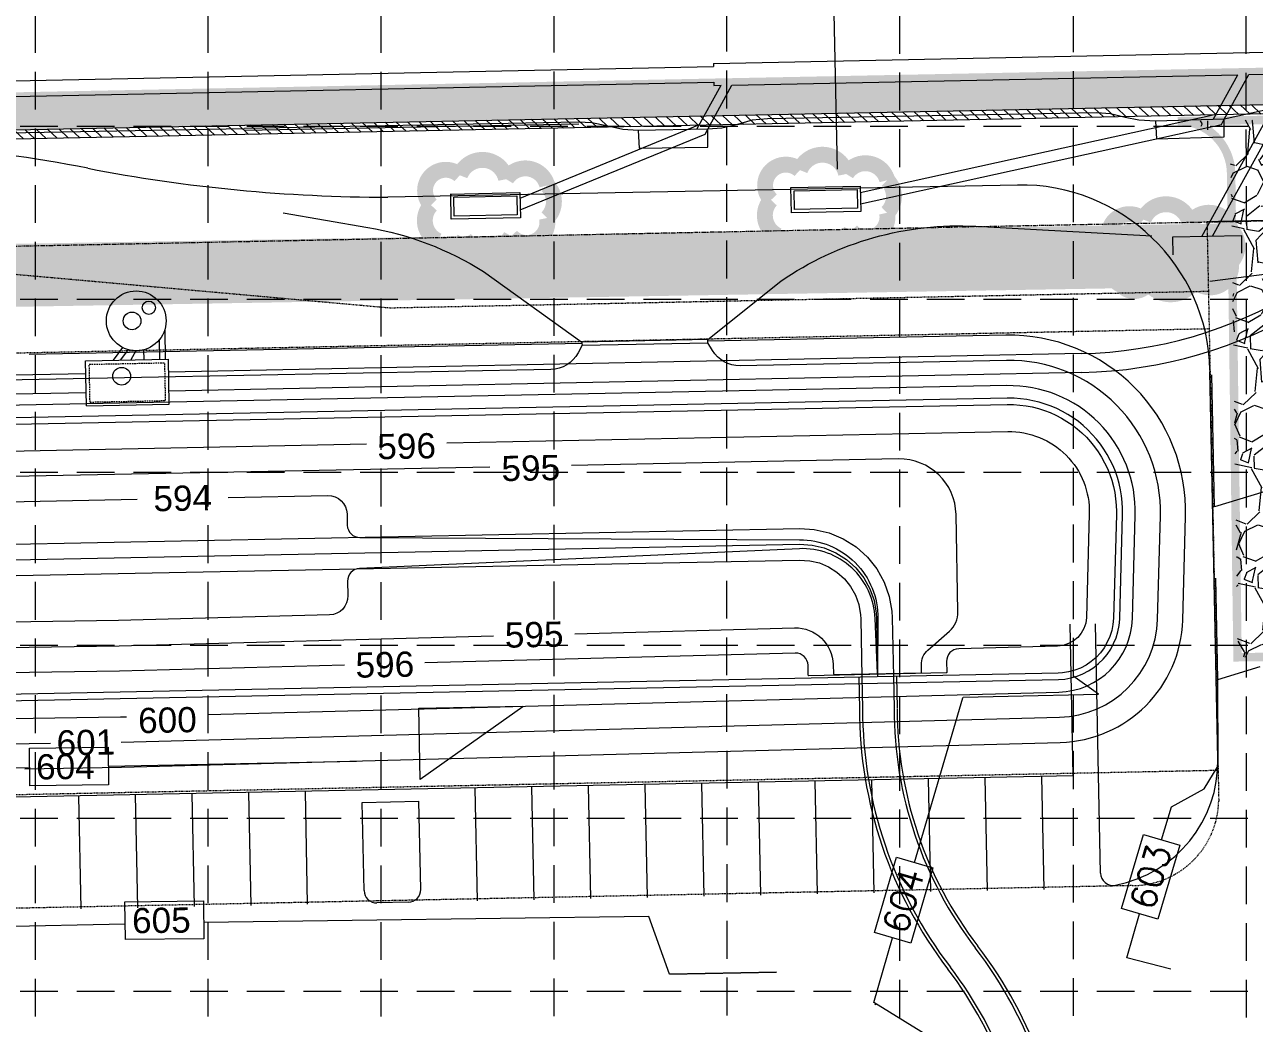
# Model space of a CAD drawing. Extents: x 2140663 to 2528301, y 336313 to 7007653.
# Drawn here: x 2527913.7 to 2528109, y 7007344.8 to 7007503.4 of the extents above; entities that cross this region are included whole.
import ezdxf

# ---------------------------------------------------------------- set-up
doc = ezdxf.new("R2010")
doc.units = 0
doc.header["$MEASUREMENT"] = 0
for name, pattern in [('HIDDEN', [0.375, 0.25, -0.125]), ('PHANTOM2', [1.25, 0.625, -0.125, 0.125, -0.125, 0.125, -0.125]), ('xdrc002pt$0$HIDDEN2', [0.1875, 0.125, -0.0625]), ('xdrc002STM$0$HIDDEN', [0.375, 0.25, -0.125])]:
    doc.linetypes.add(name, pattern=pattern)
for name, color, linetype in [('1 PROPOSED CONTOURS', 43, 'Continuous'), ('1 SILT FENCE', 200, 'Continuous'), ('CONSTRUCTION ENTRANCE', 254, 'HIDDEN'), ('GRID', 254, 'HIDDEN'), ('LEGEND', 7, 'Continuous'), ('LIMITS OF DISTURBANCE', 1, 'HIDDEN'), ('xdrc002ar$0$C-PVMT-SAWCUT-N', 2, 'Continuous'), ('xdrc002ar$0$C-PVMT-SAWCUT-PATT-N', 7, 'Continuous'), ('xdrc002ar$0$xdrc002ar$0$C-PKNG-FACE-N', 1, 'Continuous'), ('xdrc002ar$0$xdrc002ar$0$C-PKNG-STRP-N', 6, 'Continuous'), ('xdrc002ar$0$xdrc002ar$0$l-walk-ej-n', 14, 'Continuous'), ('xdrc002bs$0$C-STRM-PIPE-E', 5, 'Continuous'), ('xdrc002bs$0$C-WATR-PIPE-E', 12, 'Continuous'), ('xdrc002bs$0$v-pave-exst', 6, 'Continuous'), ('xdrc002GR$0$C-DETN-PONDSRF-FLT', 7, 'Continuous'), ('xdrc002GR$0$c-pond-cont-n', 5, 'Continuous'), ('xdrc002pt$0$V-ESMT-ACCS-N', 2, 'xdrc002pt$0$HIDDEN2'), ('xdrc002pt$0$V-ESMT-STRM-N', 2, 'xdrc002pt$0$HIDDEN2'), ('xdrc002pt$0$V-PROP-ESMT-N', 1, 'xdrc002pt$0$HIDDEN2'), ('xdrc002pt$0$v-prop-line', 3, 'PHANTOM2'), ('xdrc002STM$0$AUDIT_D_050921104859-18', 4, 'Continuous'), ('xdrc002STM$0$C-STRM-HDWL-N', 4, 'Continuous'), ('xdrc002STM$0$C-STRM-PIPE-N', 5, 'Continuous'), ('xdrc002STM$0$C-STRM-TRTMNT-N', 5, 'Continuous')]:
    doc.layers.add(name, color=color, linetype=linetype)
doc.styles.get("Standard").update_dxf_attribs({"font": 'ARIAL.TTF'})

# ---------------------------------------------------------------- blocks, each defined once
blk = doc.blocks.new('A$C211968B4')
at = {"layer": 'LEGEND', "color": 170, "ltscale": 100, "const_width": 1.261430802800306}
blk.add_lwpolyline([(4.032914736308157, 6.67986492626369, 0.5205670505517462), (4.032914736308157, 6.67986492626369, 0.7651954600696135), (1.179535842966288, 5.243441569618881, 0.4178788784126488), (1.161860283929855, 2.658978256396949, 0.6649002420699669), (4.422610547859222, 2.161206842400134, 0.744833174426672), (8.10029117250815, 1.852431412786245, 0.9756416855879776), (10.39131185039878, 4.219029118306935, 0.5205670505517462), (9.820843972731382, 7.070041866973042, 0.5205670505517462), (7.729127584490925, 6.879974124021828, 0.5402640007904789), (4.032914736308157, 6.67986492626369)], format="xyb", close=True, dxfattribs=at)

msp = doc.modelspace()

# ---------------------------------------------------------------- hatches: boundary and pattern name
at = {"layer": 'CONSTRUCTION ENTRANCE', "lineweight": 0}
h = msp.add_hatch(dxfattribs=at)
h.set_pattern_fill('GRAVEL', color=4, scale=13.41771213747483, angle=46.820067025844, style=0)
h.set_pattern_definition([(274.8328670258439, (2536502.560709004, 6988757.099675195), (14.60575907442651, -160.9091231494942), [1.805165320127311, -178.7116887176952]), (231.7897670258439, (2536502.712793074, 6988755.30092454), (100.3953443141131, 126.5932506455939), [3.097720365754542, -306.6742222857146]), (179.330467025844, (2536500.79670438, 6988752.866901211), (199.4436801400255, -3.155022489183131), [2.184242523435255, -216.2402781743329]), (314.093767025844, (2536499.661945657, 6988746.755613831), (-186.5045603741198, 193.4168665102504), [2.820912964358433, -279.2703298006364]), (339.653767025844, (2536501.624833944, 6988744.729628506), (-163.3198950591322, 61.25788960381504), [2.766128445701122, -273.8470918203508]), (44.093767025844, (2536504.218382755, 6988743.767863453), (-193.4168665102504, -186.5045603741197), [2.820912964358432, -279.2703298006363]), (84.51426702584396, (2536506.244368077, 6988745.73075174), (-21.51827288110513, -219.0122793370093), [3.73051308786999, -369.320500509462]), (119.075367025844, (2536506.600994346, 6988749.444176456), (-150.9832217295242, 270.4860781968358), [3.521988423541493, -348.6769746900169]), (168.249667025844, (2536504.889447845, 6988752.522328499), (-200.6490630770229, 41.08660048728137), [2.830466375400297, -280.2164797720083]), (222.056467025844, (2536502.118293217, 6988753.098748028), (110.7821607532732, 98.44584011868443), [3.231414449492337, -158.3392409365638]), (269.217467025844, (2536499.719015923, 6988750.934146815), (-2.552319228480662, -218.4096170139132), [4.178919609792264, -413.7133499768134]), (185.6341670258433, (2536508.849602195, 6988756.350261994), (-122.977254306137, -13.40042767096281), [1.426316217925709, -141.2059093716913]), (218.289267025844, (2536507.430170287, 6988756.210231473), (138.9298636150644, 108.8326490136924), [2.713557849546497, -268.6428711552858]), (271.820067025844, (2536505.300315109, 6988754.528818858), (9.784310562034927, -9.181632602815903), [1.897546268193811, -17.07795666688071]), (250.0186670258439, (2536503.483484123, 6988754.945712905), (26.33951829955445, 67.28480672745151), [1.021866120965807, -101.1643836973872]), (338.6214670258439, (2536503.134299263, 6988753.985362485), (-38.53455421391525, 17.76058513279236), [1.445127850342452, -70.8114659324622]), (77.78386702584397, (2536504.479995212, 6988753.458571807), (7.976231757782472, 47.7161855784231), [2.347146966496334, -75.89088845693679]), (208.385167025844, (2536504.976652, 6988755.752564617), (28.14755542434317, 10.38700422022133), [1.697219825981319, -40.73331607668808]), (63.20956702584396, (2536497.808954007, 6988748.310464114), (62.4634665272159, 125.3879192018091), [2.37761859076054, -235.3848442823397]), (117.166267025844, (2536498.880615684, 6988750.432877881), (70.90092836322366, -140.1351306216062), [1.994690504069145, -197.4739439537691]), (340.0186670258439, (2536503.019790491, 6988757.588890572), (-67.28480672745151, 26.33951829955445), [2.043718824219476, -100.1425309941335]), (30.43056702584394, (2536504.940491331, 6988756.890520853), (-121.1691690741973, -70.29827450389251), [2.377618590760539, -235.3848442823396]), (26.264067025844, (2536503.875224673, 6988742.617853662), (-65.47674164009656, -30.55833295526075), [2.292818650051698, -112.3481675233817]), (341.595167025844, (2536505.931343891, 6988743.632445083), (-153.5354934499215, 52.07649754670328), [1.92112118841937, -190.1912794254725]), (113.621467025844, (2536512.895914325, 6988748.505103883), (-30.55826334498828, 65.4767743703171), [2.04371882421948, -100.1425309941337]), (64.17406702584398, (2536512.077009052, 6988750.377590501), (-80.2240290934348, -163.9224862693096), [2.249224503317043, -222.6726220313409]), (116.264067025844, (2536508.396915742, 6988743.710793192), (30.55833295526072, -65.47674164009656), [1.146409325025849, -113.4945768484076]), (148.129967025844, (2536512.345016537, 6988747.918045431), (-48.31884551817854, 26.94224158635469), [0.6841691418898413, -67.73299998362491]), (212.7838670258439, (2536511.763984859, 6988748.279283845), (37.32918282470244, 20.17131602002476), [2.76612844570112, -52.55650755688198]), (232.8290670258439, (2536509.438443532, 6988746.781503825), (82.0319944722898, 107.0246964006414), [2.563453903864566, -253.7815742043644]), (350.5101670258439, (2536505.360582887, 6988752.63222513), (-28.7502527562006, 8.578934871238934), [1.935129279890894, -46.44311613509359]), (39.97726702584394, (2536507.269230172, 6988752.313174163), (175.6563934434901, 147.9698889174732), [3.378499409943308, -334.4708646227659]), (107.765467025844, (2536509.858166838, 6988754.483802154), (31.76363720677208, -103.4086422652588), [1.381433970825854, -136.7623656431236]), (136.820067025844, (2536509.436660649, 6988755.799364209), (-18.9659372958614, -0.6026777727210184), [0.8050627282484895, -12.61264940922634]), (167.0764670258439, (2536508.961281709, 6988746.861266569), (105.2166488676727, -25.13425077167035), [1.864042240986553, -184.5407722370029]), (94.83286702584392, (2536507.144450726, 6988747.278160612), (-14.60575907442654, 160.9091231494942), [3.610330640254623, -176.9065233975678]), (46.82006702584399, (2536506.840282574, 6988750.875661921), (-0.6026777727210209, 18.96593729586141), [3.488605155743457, -9.929106981731373]), (12.12486702584397, (2536509.227506312, 6988753.41958188), (-160.3064818828094, -33.57153178998048), [2.121528136904696, -210.0311245410191]), (300.8746670258439, (2536511.301705857, 6988753.86519518), (29.95560263123791, -46.51082666028691), [1.953645722640611, -95.72877458651134]), (254.466067025844, (2536512.304243722, 6988752.188394711), (-76.60777616197753, -277.7181705628543), [3.180869927870449, -314.9066461499475]), (222.246167025844, (2536511.452375304, 6988749.123710857), (-129.1454486938804, -118.0144213807274), [3.365148786366548, -333.1493675720606])])
edge = h.paths.add_edge_path()
edge.add_line((2528147.118312463, 7007488.756027736), (2528096.800879529, 7007488.093540034))
edge.add_arc((2528096.911294121, 7007479.707302898), 8.3869639730208, 0.7933781100293231, 90.75432216880569, ccw=False)
edge.add_line((2528105.297454044, 7007479.823433982), (2528106.31629737, 7007402.968802542))
edge.add_line((2528106.31629737, 7007402.968802542), (2528139.88639136, 7007403.41079199))
edge.add_line((2528139.88639136, 7007403.41079199), (2528138.84256713, 7007480.25365951))
edge.add_arc((2528147.228727057, 7007480.369790596), 8.386963977049277, 90.75432218437521, 180.7933781223564, ccw=False)
at = {"layer": 'xdrc002ar$0$C-PVMT-SAWCUT-PATT-N', "lineweight": 0}
h = msp.add_hatch(dxfattribs=at)
h.set_pattern_fill('ANSI31', scale=9.999996000000001, angle=91.78437573754852, style=0)
h.set_pattern_definition([(136.7843757375485, (1.012731676921248, -9.984526421874762), (-0.8559319906829769, -0.9109770454439162), [])])
h.paths.add_polyline_path([(2528171.098114824, 7007490.45111734), (2527875.342229442, 7007484.487189103), (2527875.311988047, 7007485.986883625), (2528171.06787343, 7007491.950811863)])

# ---------------------------------------------------------------- linework, layer by layer
at = {"layer": '1 PROPOSED CONTOURS', "color": 43, "linetype": 'Continuous', "lineweight": 0}
for p, q in [((2527914.447226361, 7007388.550298912, 604), (2527926.92250895, 7007388.700808515, 604)), ((2527914.519608843, 7007382.550735529, 604), (2527914.447226361, 7007388.550298912, 604)), ((2527926.92250895, 7007388.700808515, 604), (2527926.994891432, 7007382.701245133, 604)), ((2527926.994891432, 7007382.701245133, 604), (2527914.519608843, 7007382.550735529, 604))]:
    msp.add_line(p, q, dxfattribs=at)
at = {"layer": '1 PROPOSED CONTOURS', "color": 43, "lineweight": 0}
for p, q in [((2527966.358664826, 7007386.445374968, 604), (2527926.959247873, 7007385.655631103, 604)), ((2527914.48516605, 7007385.405593657, 604), (2527876.376772664, 7007384.641727787, 604)), ((2527929.601102937, 7007364.141308962, -1), (2527942.076385526, 7007364.291818566, -1)), ((2527929.673485419, 7007358.141745579, -1), (2527929.601102937, 7007364.141308962, -1)), ((2527942.076385526, 7007364.291818566, -1), (2527942.148768007, 7007358.292255184, -1)), ((2528012.823076859, 7007361.80391045, 605), (2527942.11793073, 7007360.848263127, 605)), ((2528016.120955385, 7007352.650013709, 605), (2528012.823076859, 7007361.80391045, 605)), ((2527929.643887772, 7007360.595004316), (2527903.260504717, 7007360.059346052)), ((2527942.148768007, 7007358.292255184, -1), (2527929.673485419, 7007358.141745579, -1)), ((2528086.486926422, 7007324.818145701, 604), (2528048.53035116, 7007348.176449117, 604))]:
    msp.add_line(p, q, dxfattribs=at)
for points, elevation in [([(2528113.88546403, 7007464.14508004), (2528101.906901381, 7007462.624862041)], 601), ([(2528102.862574103, 7007415.555287999), (2528102.86253321, 7007415.555317208)], 603), ([(2528102.975012524, 7007410.181570679), (2528102.862574103, 7007415.555287999)], 603), ([(2528103.199810363, 7007399.438027129), (2528109.917706917, 7007401.489726958)], 603), ([(2528080.173395889, 7007400.013049931), (2528080.173395888, 7007400.013049932)], 604), ([(2528103.245432454, 7007385.745746555), (2528103.199810363, 7007399.438027129)], 603), ([(2528103.199810376, 7007399.438027143), (2528103.199810363, 7007399.438027129)], 603), ([(2528055.03162552, 7007370.383683325), (2528062.690524218, 7007396.545163021)], 604), ([(2528062.690524218, 7007396.545163021), (2528062.733676585, 7007396.636082232)], 604), ([(2528062.733676585, 7007396.636082232), (2528069.896943795, 7007396.788759117)], 604), ([(2528095.803179078, 7007379.221055017), (2528095.804550543, 7007379.225682718)], 603), ([(2528048.829056877, 7007347.79384018), (2528048.77817112, 7007347.887282474)], 604), ([(2528048.77817112, 7007347.887282474), (2528048.82905765, 7007347.793839662)], 604)]:
    msp.add_lwpolyline(points, dxfattribs=dict(at, elevation=elevation))
at = {"layer": '1 PROPOSED CONTOURS', "color": 43, "lineweight": 0, "extrusion": (-0.5812240887941587, -0.8137435459685073, 0), "elevation": -7171659.31514959}
msp.add_lwpolyline([(-2015670.601156072, 602), (-2015670.601187301, 602)], dxfattribs=at)
at = {"layer": '1 PROPOSED CONTOURS', "color": 43, "lineweight": 0, "extrusion": (0.999793975717718, 0.02029793384951465, 0), "elevation": 2669818.069354231}
msp.add_lwpolyline([(6954667.89314801, 602.0000000000005), (6954688.834267598, 602.0000000000005)], dxfattribs=at)
at = {"layer": '1 PROPOSED CONTOURS', "color": 43, "lineweight": 0, "extrusion": (0.2893921553607462, -0.9572106248969773, 0), "elevation": -5975970.367134161}
msp.add_lwpolyline([(4447837.883047991, 602), (4447821.061887331, 602)], dxfattribs=at)
at = {"layer": '1 PROPOSED CONTOURS', "color": 43, "lineweight": 0, "extrusion": (0.9997811650953871, 0.02091941491797464, 0), "elevation": 2674140.658927854}
msp.add_lwpolyline([(6952979.534647233, 603.0000000000002), (6952990.280542361, 603.0000000000002)], dxfattribs=at)
at = {"layer": '1 PROPOSED CONTOURS', "color": 43, "lineweight": 0, "extrusion": (-0.5837078193259311, -0.8119637810012009, 0), "elevation": -7165415.174677921}
msp.add_lwpolyline([(-2037559.644172602, 604), (-2037564.644497178, 604)], dxfattribs=at)
at = {"layer": '1 PROPOSED CONTOURS', "color": 43, "lineweight": 0, "extrusion": (1, 0, 0)}
for points, elevation in [([(7007396.545163021, 604), (7007396.545163021, 604)], 2528062.690524218), ([(7007382.062688176, 603), (7007382.062688176, 603)], 2528101.016899027), ([(7007353.464895768, 603), (7007353.464895768, 603)], 2528095.69752636), ([(7007352.649993947, 605), (7007352.649993947, 605)], 2528016.119134078), ([(7007352.649993947, 605), (7007352.649993947, 605)], 2528016.119134078)]:
    msp.add_lwpolyline(points, dxfattribs=dict(at, elevation=elevation))
at = {"layer": '1 PROPOSED CONTOURS', "color": 43, "lineweight": 0, "extrusion": (0.02130869764424156, -0.9997729439251227, 0), "elevation": -6951935.839691672}
msp.add_lwpolyline([(2676814.382760877, 604.0000000000005), (2676828.722551357, 604.0000000000005)], dxfattribs=at)
at = {"layer": '1 PROPOSED CONTOURS', "color": 43, "lineweight": 0, "extrusion": (0.0200925826130199, -0.9997981236849462, 0), "elevation": -6955186.673193408}
msp.add_lwpolyline([(2668262.584777944, 604), (2668279.078344902, 604)], dxfattribs=at)
at = {"layer": '1 PROPOSED CONTOURS', "color": 43, "lineweight": 0, "extrusion": (0.9997878197341904, 0.02059892014534045, 0), "elevation": 2671784.643662581}
msp.add_lwpolyline([(6953823.138108674, 604.0000000000005), (6953834.460078974, 604.0000000000005)], dxfattribs=at)
at = {"layer": '1 PROPOSED CONTOURS', "color": 43, "lineweight": 0, "extrusion": (0.5779539426758087, -0.8160693843941752, 0), "elevation": -4257457.199026259}
msp.add_lwpolyline([(6112969.180688019, 604), (6112949.175043602, 604)], dxfattribs=at)
at = {"layer": '1 PROPOSED CONTOURS', "color": 43, "lineweight": 0, "extrusion": (0.7891527881325163, 0.6141969366438388, 0), "elevation": 6298893.197423678}
msp.add_lwpolyline([(3977220.057571618, 604), (3977219.945267267, 604)], dxfattribs=at)
at = {"layer": '1 PROPOSED CONTOURS', "color": 43, "lineweight": 0, "extrusion": (0.8555706752598045, -0.5176860241840436, 0), "elevation": -1464654.665818326}
msp.add_lwpolyline([(7304073.167351659, 603), (7304077.472149013, 603)], dxfattribs=at)
at = {"layer": '1 PROPOSED CONTOURS', "color": 43, "lineweight": 0, "extrusion": (-0.4780605460622169, 0.8783268835113127, 0), "elevation": 4946186.696054785}
msp.add_lwpolyline([(-5570446.048323818, 603.0000000000005), (-5570451.982729996, 603.0000000000005)], dxfattribs=at)
at = {"layer": '1 PROPOSED CONTOURS', "color": 43, "lineweight": 0, "extrusion": (0.9587814800757086, -0.2841444587948772, 0), "elevation": 432783.4596080787}
msp.add_lwpolyline([(7436884.389812645, 603), (7436889.834790817, 603)], dxfattribs=at)
at = {"layer": '1 PROPOSED CONTOURS', "color": 43, "linetype": 'Continuous', "lineweight": 0, "elevation": 603}
for points in [[(2528087.888756627, 7007363.073628838), (2528091.379674263, 7007374.852944165)], [(2528097.132363144, 7007373.148077411), (2528093.641445507, 7007361.368762084)]]:
    msp.add_lwpolyline(points, dxfattribs=at)
at = {"layer": '1 PROPOSED CONTOURS', "color": 43, "linetype": 'Continuous', "lineweight": 0, "extrusion": (-0.2841444589415301, -0.9587814800322465, 0), "elevation": -7436884.389878841}
msp.add_lwpolyline([(432780.4584705501, 603), (432786.4584705513, 603)], dxfattribs=at)
at = {"layer": '1 PROPOSED CONTOURS', "color": 43, "linetype": 'Continuous', "lineweight": 0, "extrusion": (0.9597188097553127, -0.2809622860845315, 0)}
for points, elevation in [([(7435380.808985723, 604), (7435393.285176197, 604)], 457412.1635068653), ([(7435393.285176198, 604), (7435380.808985724, 604)], 457418.163506866)]:
    msp.add_lwpolyline(points, dxfattribs=dict(at, elevation=elevation))
at = {"layer": '1 PROPOSED CONTOURS', "color": 43, "linetype": 'Continuous', "lineweight": 0, "extrusion": (-0.2809622858851758, -0.9597188098136751, 0)}
for points, elevation in [([(457412.1650513678, 604.0000000000005), (457418.1650513683, 604.0000000000005)], -7435393.285081184), ([(457418.1650513657, 604.0000000000005), (457412.1650513655, 604.0000000000005)], -7435380.808890709)]:
    msp.add_lwpolyline(points, dxfattribs=dict(at, elevation=elevation))
at = {"layer": '1 PROPOSED CONTOURS', "color": 43, "linetype": 'Continuous', "lineweight": 0, "extrusion": (-0.2841444589838172, -0.9587814800197144, 0), "elevation": -7436872.104183647}
msp.add_lwpolyline([(432786.4581425493, 603.0000000000005), (432780.4581425493, 603.0000000000005)], dxfattribs=at)
at = {"layer": '1 PROPOSED CONTOURS', "color": 43, "lineweight": 0, "extrusion": (0.9587814800834722, -0.2841444587686806, 0), "elevation": 432783.459811274}
msp.add_lwpolyline([(7436864.860847626, 603), (7436872.104086534, 603)], dxfattribs=at)
at = {"layer": '1 PROPOSED CONTOURS', "color": 43, "lineweight": 0, "extrusion": (0.9597188097555831, -0.2809622860836076, 0), "elevation": 457415.1635140241}
msp.add_lwpolyline([(7435370.14586247, 604), (7435380.808985283, 604)], dxfattribs=at)
at = {"layer": '1 PROPOSED CONTOURS', "color": 43, "lineweight": 0, "extrusion": (0.2508649935376831, 0.968022083951259, 0), "elevation": 7417483.614894073}
msp.add_lwpolyline([(-689352.7838603412, 603), (-689345.5623809877, 603)], dxfattribs=at)
at = {"layer": '1 PROPOSED CONTOURS', "color": 43, "lineweight": 0, "extrusion": (-0.05996233999358144, -0.9982006400431198, 0), "elevation": -7146329.662276586}
for points in [[(2103290.046105099, 605.0000000000002), (2103290.045684623, 605.0000000000002)], [(2103290.045684623, 605.0000000000002), (2103290.046105099, 605.0000000000002)]]:
    msp.add_lwpolyline(points, dxfattribs=at)
at = {"layer": '1 PROPOSED CONTOURS', "color": 43, "lineweight": 0, "extrusion": (0.02042473815347996, -0.9997913932772985, 0)}
for points, elevation in [([(2670612.101001749, 605), (2670629.098899682, 605)], -6954256.801841727), ([(2670629.098899682, 605), (2670612.101001749, 605)], -6954256.801841728)]:
    msp.add_lwpolyline(points, dxfattribs=dict(at, elevation=elevation))
at = {"layer": '1 SILT FENCE', "color": 200, "linetype": 'Continuous', "lineweight": 0, "const_width": 10}
msp.add_lwpolyline([(2527691.8070874, 7007459.910734712), (2528105.114774872, 7007466.851410929)], dxfattribs=at)
at = {"layer": 'CONSTRUCTION ENTRANCE', "color": 4, "lineweight": 0, "const_width": 1.341771213747483}
msp.add_lwpolyline([(2528147.118312463, 7007488.756027736), (2528096.800879529, 7007488.093540034, -0.4140139244211871), (2528105.297454044, 7007479.823433982), (2528106.31629737, 7007402.968802542), (2528139.88639136, 7007403.41079199), (2528138.84256713, 7007480.25365951, -0.4144132285109485)], format="xyb", close=True, dxfattribs=at)
at = {"layer": 'GRID', "color": 253, "linetype": 'HIDDEN', "lineweight": 0, "ltscale": 24}
for p, q in [((2528080.45980197, 7006032.041801908), (2528080.250281271, 7007625.178615601)), ((2528107.768453324, 7006031.75605775), (2528107.707753342, 7007625.178615601)), ((2527915.384178999, 7006031.929907975), (2527915.384178999, 7007624.562990395)), ((2527942.84165107, 7006031.925591088), (2527942.84165107, 7007624.562990395)), ((2527970.299123141, 7006031.921274197), (2527970.299123141, 7007624.562990395)), ((2527997.886483418, 7006031.983717573), (2527997.756595209, 7007624.562990395)), ((2528025.314863435, 7006032.117452909), (2528025.21406728, 7007624.562990395)), ((2528052.75125109, 7006031.787906426), (2528052.67153935, 7007624.562990395)), ((2527228.947377252, 7007487.275630045), (2528272.331315909, 7007487.275630045)), ((2527228.947377252, 7007459.818157976), (2528272.331315909, 7007459.818157976)), ((2527228.947377252, 7007432.360685904), (2528272.331315909, 7007432.360685904)), ((2527228.947377252, 7007404.903213835), (2528272.331315909, 7007404.903213835)), ((2527228.947377252, 7007377.445741766), (2528272.331315909, 7007377.445741766)), ((2527228.947377252, 7007349.988269694), (2528272.331315909, 7007349.988269694))]:
    msp.add_line(p, q, dxfattribs=at)
at = {"layer": 'LIMITS OF DISTURBANCE', "ltscale": 70, "const_width": 6}
msp.add_lwpolyline([(2527323.279507909, 7007478.034385583), (2527323.279507909, 7007463.102355542), (2527345.362386929, 7006446.874516389, 0.3527120601780434), (2527681.725039883, 7006131.321992346), (2528205.897920626, 7006144.525554366), (2528183.386823632, 7007495.015237641)], format="xyb", close=True, dxfattribs=at)
at = {"layer": 'xdrc002ar$0$C-PVMT-SAWCUT-N', "color": 7, "lineweight": 0}
msp.add_lwpolyline([(2528171.098114824, 7007490.45111734), (2527875.342229442, 7007484.487189103), (2527875.311988047, 7007485.986883625), (2528171.06787343, 7007491.950811863)], close=True, dxfattribs=at)
at = {"layer": 'xdrc002ar$0$xdrc002ar$0$C-PKNG-FACE-N', "color": 7, "lineweight": 0}
for p, q in [((2528101.934278429, 7007448.56001564), (2528101.938660984, 7007448.344160677)), ((2528103.187378101, 7007386.841286171), (2528101.939819993, 7007448.288678451)), ((2528080.23580251, 7007384.225641433), (2528079.748634343, 7007408.220686887)), ((2528084.234976752, 7007384.306836127), (2528083.747808585, 7007408.301881583)), ((2527840.327192078, 7007379.354809315), (2528080.23580251, 7007384.225641433)), ((2528084.551615923, 7007368.711048467), (2528084.234976752, 7007384.306836127)), ((2528084.234976752, 7007384.306836127), (2528084.234976752, 7007384.306836127)), ((2527967.299727506, 7007379.932304189), (2527976.297869551, 7007380.114992251)), ((2527967.583908936, 7007365.935194339), (2527967.299727506, 7007379.932304189)), ((2527976.582050982, 7007366.117882404), (2527976.297869551, 7007380.114992251)), ((2527974.623061209, 7007364.077697934), (2527969.624093405, 7007363.976204565))]:
    msp.add_line(p, q, dxfattribs=at)
at = {"layer": 'xdrc002ar$0$xdrc002ar$0$C-PKNG-FACE-N', "color": 7, "lineweight": 0, "flags": 128}
msp.add_lwpolyline([(2528071.363240131, 7007477.945478285), (2527971.381792765, 7007476.021372579)], dxfattribs=at)
at = {"layer": 'xdrc002ar$0$xdrc002ar$0$C-PKNG-FACE-N', "color": 7, "lineweight": 0}
for centre, radius, start, end in [((2527876.05329393, 7007235.19311508), 249.9999, 79.00886730708991, 91.11737504230217), ((2527971.381792765, 7007726.021272579), 249.9999, 259.0088673070643, 270), ((2528071.940471841, 7007447.951044075), 29.99998800041324, 1.163130371011853, 91.10249983595524), ((2528083.191497124, 7007386.435399505), 20, 280.7573214022379, 1.163108678915013), ((2528086.551203844, 7007368.75164583), 2, 181.1631086736343, 280.7573214086642), ((2527969.583465002, 7007365.975774458), 1.9999992, 181.1631084898884, 271.1631088099875), ((2527974.582432805, 7007366.077267827), 1.9999992, 271.1631088099875, 1.163108489888423)]:
    msp.add_arc(centre, radius, start, end, dxfattribs=at)
at = {"layer": 'xdrc002ar$0$xdrc002ar$0$C-PKNG-STRP-N', "color": 7, "lineweight": 0}
for p, q in [((2528003.617074466, 7007364.666359469), (2528003.253334413, 7007382.582060201)), ((2528012.615216512, 7007364.849047533), (2528012.251476459, 7007382.764748262)), ((2528021.613358558, 7007365.031735597), (2528021.249618506, 7007382.947436326)), ((2528030.611500603, 7007365.214423658), (2528030.24776055, 7007383.130124387)), ((2528039.609642647, 7007365.397111721), (2528039.245902595, 7007383.312812451)), ((2528048.607784695, 7007365.579799785), (2528048.244044642, 7007383.495500515)), ((2528057.60592674, 7007365.762487849), (2528057.242186686, 7007383.678188578)), ((2528066.604068785, 7007365.945175911), (2528066.240328732, 7007383.860876641)), ((2528075.602210831, 7007366.127863975), (2528075.238470778, 7007384.043564704)), ((2527922.633796057, 7007363.022166905), (2527922.270056004, 7007380.937867634)), ((2527931.631938102, 7007363.204854968), (2527931.268198049, 7007381.120555696)), ((2527940.630080149, 7007363.387543029), (2527940.266340095, 7007381.30324376)), ((2527949.628222194, 7007363.570231093), (2527949.264482141, 7007381.485931821)), ((2527958.626364239, 7007363.752919157), (2527958.262624186, 7007381.668619885)), ((2527985.620790375, 7007364.300983344), (2527985.257050322, 7007382.216684076)), ((2527994.618932421, 7007364.483671407), (2527994.255192368, 7007382.399372137))]:
    msp.add_line(p, q, dxfattribs=at)
at = {"layer": 'xdrc002ar$0$xdrc002ar$0$l-walk-ej-n', "color": 7, "lineweight": 0}
msp.add_lwpolyline([(2528001.670205708, 7007487.606294167), (2527948.611246738, 7007486.58519427)], dxfattribs=at)
at = {"layer": 'xdrc002bs$0$C-STRM-PIPE-E', "color": 5, "lineweight": 0}
for p, q in [((2528023.087292813, 7007497.255254151), (2528222.469736997, 7007501.303288995)), ((2527892.306016234, 7007494.099916512), (2528023.097442155, 7007496.755357172)), ((2528023.087292813, 7007497.255254151), (2528023.097442154, 7007496.755357173)), ((2527899.530513395, 7007491.746079298), (2528023.148188859, 7007494.25587227)), ((2528022.167872146, 7007486.829586142), (2528026.013412253, 7007493.813941472)), ((2528023.148188859, 7007494.255872269), (2528023.1583382, 7007493.75597529)), ((2528026.013412253, 7007493.813941472), (2528106.367247985, 7007495.44535455)), ((2528100.628180963, 7007469.799412657), (2528114.843419826, 7007495.617445122)), ((2528102.361906982, 7007469.838261717), (2528116.575113762, 7007495.652603472)), ((2528102.467714065, 7007488.362934457), (2528106.367247985, 7007495.445354548)), ((2528104.199157014, 7007488.397636956), (2528108.098941922, 7007495.480512898)), ((2528108.098941922, 7007495.480512898), (2528114.843419826, 7007495.617445122)), ((2528020.436429197, 7007486.794883643), (2528024.281718316, 7007493.778783127)), ((2528023.1583382, 7007493.75597529), (2528024.281718316, 7007493.778783127))]:
    msp.add_line(p, q, dxfattribs=at)
at = {"layer": 'xdrc002bs$0$C-WATR-PIPE-E', "color": 7, "lineweight": 0}
msp.add_line((2528042.758203008, 7007480.466039438), (2528041.490853816, 7007542.888224374), dxfattribs=at)
at = {"layer": 'xdrc002bs$0$v-pave-exst', "color": 7, "lineweight": 0}
msp.add_lwpolyline([(2528183.225349537, 7007471.776440344, 0.1226207897309001), (2528180.507339451, 7007481.327716275, 0.1671299753214262), (2528170.907136317, 7007489.719461526, 0.1231038761917787), (2528161.857614242, 7007491.014662178), (2528113.925428705, 7007490.048129905), (2528111.650183792, 7007489.991711601), (2528110.231204921, 7007489.747365634), (2528104.199157014, 7007488.397636956), (2528093.284610411, 7007488.081800465), (2528090.6466021, 7007488.260826818), (2528088.48910452, 7007488.65582496), (2528086.115075067, 7007489.263514411), (2528083.965698682, 7007489.406665483)], format="xyb", dxfattribs=at)
for points in [[(2528083.965698682, 7007489.406665483), (2528031.672581223, 7007488.464406784), (2528029.224310842, 7007488.258896533), (2528026.901808973, 7007487.549082049), (2528024.395129994, 7007486.989539687), (2528022.167872146, 7007486.829586142), (2528011.14263925, 7007486.626626265), (2528008.695609051, 7007486.738372714), (2528006.093936089, 7007487.326029217), (2528003.777975183, 7007487.841205049), (2528001.668674698, 7007487.914445831)], [(2528093.284610411, 7007488.081800465), (2528093.450464824, 7007485.282048346), (2528104.207508243, 7007485.604525814), (2528104.199157014, 7007488.397636956)], [(2527875.325527198, 7007485.54518708), (2527876.711801255, 7007485.455113821), (2527878.819291474, 7007485.03764237), (2527881.741181572, 7007484.422651845), (2527884.454150916, 7007484.182346473), (2527895.43813774, 7007484.313415765), (2527897.521934472, 7007484.54408972), (2527900.227612743, 7007485.157399998), (2527902.240309008, 7007485.744476415), (2527905.10421057, 7007486.104009338), (2527948.609694505, 7007486.893345526)], [(2528001.668674698, 7007487.914445831), (2527948.609694505, 7007486.893345526)], [(2528011.14263925, 7007486.626626265), (2528011.279389379, 7007483.821643377), (2528022.183984517, 7007483.961844014), (2528022.167872146, 7007486.829586142)], [(2528096.083812449, 7007466.86127684), (2528096.033875098, 7007469.696464173), (2528106.956212848, 7007469.9412102), (2528106.948161663, 7007467.144208487)]]:
    msp.add_lwpolyline(points, dxfattribs=at)
at = {"layer": 'xdrc002bs$0$v-pave-exst', "color": 5, "lineweight": 0}
msp.add_lwpolyline([(2528096.083812449, 7007466.86127684), (2528096.033875098, 7007469.696464173), (2528106.956212848, 7007469.9412102), (2528106.948161663, 7007467.144208487)], dxfattribs=at)
at = {"layer": 'xdrc002GR$0$C-DETN-PONDSRF-FLT', "lineweight": 0}
for points in [[(2528002.193933881, 7007453.011322574, 601), (2528002.198878564, 7007452.761388988, 601), (2528002.203990854, 7007452.502983535, 601), (2528022.199417081, 7007452.906873466, 601), (2528022.194555435, 7007453.152606121, 601), (2528022.18969379, 7007453.398338776, 601), (2528002.193933881, 7007453.011322574, 601)], [(2527439.939271359, 7007386.537019379, 599.5), (2528077.876160851, 7007399.443922539, 599.5), (2528078.872826709, 7007399.520238405, 599.5), (2528079.856894516, 7007399.695673568, 599.5), (2528080.818531791, 7007399.968475137, 599.5), (2528081.748130172, 7007400.335917369, 599.5), (2528082.63640142, 7007400.794328903, 599.5), (2528083.474470222, 7007401.339129441, 599.5), (2528084.253962872, 7007401.964875519, 599.5), (2528084.967090936, 7007402.665314888, 599.5), (2528085.606729075, 7007403.433448987, 599.5), (2528086.166486236, 7007404.261602877, 599.5), (2528086.640769511, 7007405.141501917, 599.5), (2528087.024840017, 7007406.064354446, 599.5), (2528087.314860249, 7007407.020939628, 599.5), (2528087.507932421, 7007408.001699578, 599.5), (2528087.60212742, 7007408.996834869, 599.5), (2528087.608051809, 7007409.160481617, 599.5), (2528088.068297116, 7007425.594276643, 599.5), (2528088.068518018, 7007426.594148023, 599.5), (2528088.01321874, 7007427.592489054, 599.5), (2528087.902569913, 7007428.58621923, 599.5), (2528087.73691296, 7007429.57227227, 599.5), (2528087.516759034, 7007430.547605584, 599.5), (2528087.24278745, 7007431.509209659, 599.5), (2528086.91584358, 7007432.454117343, 599.5), (2528086.536936251, 7007433.379413004, 599.5), (2528086.10723463, 7007434.282241527, 599.5), (2528085.628064616, 7007435.15981712, 599.5), (2528085.100904746, 7007436.009431913, 599.5), (2528084.527381641, 7007436.828464313, 599.5), (2528083.909264977, 7007437.614387093, 599.5), (2528083.248462032, 7007438.364775187, 599.5), (2528082.547011795, 7007439.07731318, 599.5), (2528081.807078681, 7007439.749802445, 599.5), (2528081.030945846, 7007440.380167931, 599.5), (2528080.221008146, 7007440.966464569, 599.5), (2528079.379764745, 7007441.506883264, 599.5), (2528078.509811407, 7007441.999756486, 599.5), (2528077.613832481, 7007442.443563415, 599.5), (2528076.694592624, 7007442.836934626, 599.5), (2528075.754928266, 7007443.178656324, 599.5), (2528074.79773886, 7007443.467674083, 599.5), (2528073.825977934, 7007443.703096104, 599.5), (2528072.842643979, 7007443.88419596, 599.5), (2528071.850771196, 7007444.010414847, 599.5), (2528070.853420134, 7007444.081363299, 599.5), (2528069.853668244, 7007444.096822397, 599.5), (2528069.719467446, 7007444.094669045, 599.5), (2527431.032377092, 7007431.464485042, 599.5)], [(2527431.052148456, 7007430.464680514, 599.5), (2528069.73923881, 7007443.094864517, 599.5), (2528070.739048192, 7007443.085226945, 599.5), (2528071.736561709, 7007443.016827635, 599.5), (2528072.728328753, 7007442.889903197, 599.5), (2528073.710918594, 7007442.704892689, 599.5), (2528074.680932246, 7007442.462436101, 599.5), (2528075.635014229, 7007442.163372141, 599.5), (2528076.569864173, 7007441.808735334, 599.5), (2528077.482248236, 7007441.399752445, 599.5), (2528078.36901029, 7007440.937838228, 599.5), (2528079.227082837, 7007440.424590545, 599.5), (2528080.053497627, 7007439.861784824, 599.5), (2528080.845395916, 7007439.251367931, 599.5), (2528081.600038361, 7007438.595451426, 599.5), (2528082.314814496, 7007437.89630426, 599.5), (2528082.98725176, 7007437.156344932, 599.5), (2528083.615024053, 7007436.378133114, 599.5), (2528084.195959776, 7007435.564360808, 599.5), (2528084.728049352, 7007434.717843019, 599.5), (2528085.209452172, 7007433.841508034, 599.5), (2528085.638502961, 7007432.938387276, 599.5), (2528086.013717543, 7007432.011604831, 599.5), (2528086.333797972, 7007431.064366634, 599.5), (2528086.597637022, 7007430.099949381, 599.5), (2528086.80432202, 7007429.121689193, 599.5), (2528086.953137998, 7007428.132970079, 599.5), (2528087.043570169, 7007427.137212224, 599.5), (2528087.075305711, 7007426.137860165, 599.5), (2528087.068689054, 7007425.622271693, 599.5), (2528086.608443747, 7007409.188476668, 599.5), (2528086.525029593, 7007408.192477824, 599.5), (2528086.331690842, 7007407.21186998, 599.5), (2528086.030811937, 7007406.258746955, 599.5), (2528085.626103614, 7007405.344863598, 599.5), (2528085.122557132, 7007404.481490819, 599.5), (2528084.526382721, 7007403.679276577, 599.5), (2528083.844932992, 7007402.948114568, 599.5), (2528083.086612251, 7007402.297022201, 599.5), (2528082.260772855, 7007401.734029386, 599.5), (2528081.377599868, 7007401.266079505, 599.5), (2528080.447985447, 7007400.898943774, 599.5), (2528079.48339451, 7007400.637150074, 599.5), (2528078.495723342, 7007400.483927101, 599.5), (2528077.849741885, 7007400.443573497, 599.5), (2527439.918972677, 7007387.53681334, 599.5)], [(2527880.904466356, 7007439.360613493, 593), (2527881.092821113, 7007429.835831252, 593.0476332221929), (2527881.298429745, 7007427.848754404, 593.0576332221929), (2527881.830837671, 7007425.923321697, 593.0676332221929), (2527882.675289983, 7007424.11289368, 593.0776332221928), (2527883.808383922, 7007422.467643718, 593.0876332221928), (2527885.198717446, 7007421.033167507, 593.0976332221928), (2527886.807759496, 7007419.849219455, 593.1076332221928), (2527888.590917827, 7007418.94861095, 593.1176332221928), (2527890.498774813, 7007418.35630104, 593.1276332221928), (2527892.47845699, 7007418.088704728, 593.1376332221928), (2527893.327731817, 7007418.075433294, 593.1418810018148), (2528036.736912579, 7007420.911382833, 593.8590670958032), (2528038.73056464, 7007420.784494029, 593.8690670958032), (2528040.675540765, 7007420.328624329, 593.8790670958032), (2528042.517938785, 7007419.556407491, 593.8890670958032), (2528044.206699336, 7007418.489244376, 593.8990670958032), (2528045.695020889, 7007417.156709851, 593.9090670958032), (2528046.941656791, 7007415.595733156, 593.9190670958033), (2528047.912058351, 7007413.84957448, 593.9290670958032), (2528048.57933231, 7007411.966626055, 593.9390670958032), (2528048.924986146, 7007409.99907104, 593.9490670958032), (2528048.971823283, 7007409.150984877, 593.9533148754119), (2528049.155494827, 7007399.863024976, 593.9997637543953)], [(2527883.403977675, 7007439.410041904, 593.5), (2527883.590271722, 7007429.989466281, 593.5476332221929), (2527883.76366081, 7007428.313770864, 593.5576332221929), (2527884.184764167, 7007426.790866831, 593.5676332221929), (2527884.852676282, 7007425.358924746, 593.5776332221928), (2527885.748886948, 7007424.057628786, 593.5876332221928), (2527886.848558997, 7007422.923042468, 593.5976332221928), (2527888.121216629, 7007421.986609189, 593.6076332221928), (2527889.531589997, 7007421.274280827, 593.6176332221928), (2527891.040592668, 7007420.805798524, 593.6276332221928), (2527892.666090008, 7007420.586077854, 593.6376332221928), (2527893.322547082, 7007420.575819542, 593.6418810018148), (2528036.791690785, 7007423.412954861, 594.3590670958032), (2528039.097754635, 7007423.266182168, 594.3690670958032), (2528041.449345158, 7007422.715008889, 594.3790670958032), (2528043.676912721, 7007421.781353316, 594.3890670958032), (2528045.718723545, 7007420.49109035, 594.3990670958032), (2528047.518191835, 7007418.879977738, 594.4090670958032), (2528049.025447957, 7007416.992665111, 594.4190670958033), (2528050.198720515, 7007414.881456576, 594.4290670958032), (2528051.005493974, 7007412.604861191, 594.4390670958032), (2528051.412988721, 7007410.285291009, 594.4490670958032), (2528051.470459673, 7007409.244656965, 594.4533148754119), (2528051.655006146, 7007399.912453387, 594.4997637543953)], [(2527893.332916553, 7007415.575047047, 593.6418810018148), (2528036.682134373, 7007418.409810804, 594.3590670958032), (2528038.363374645, 7007418.30280589, 594.3690670958032), (2528039.901736371, 7007417.942239768, 594.3790670958032), (2528041.358964849, 7007417.331461665, 594.3890670958032), (2528042.694675127, 7007416.487398403, 594.3990670958032), (2528043.871849943, 7007415.433441963, 594.4090670958032), (2528044.857865625, 7007414.198801202, 594.4190670958033), (2528045.625396187, 7007412.817692384, 594.4290670958032), (2528046.153170646, 7007411.328390918, 594.4390670958032), (2528046.436983572, 7007409.712851072, 594.4490670958032), (2528046.473186894, 7007409.057312788, 594.4533148754119), (2528046.655983508, 7007399.813596565, 594.4997637543953)]]:
    msp.add_polyline3d(points, dxfattribs=at)
at = {"layer": 'xdrc002GR$0$c-pond-cont-n', "lineweight": 0}
for points, elevation in [([(2527954.756626207, 7007473.507169877), (2527968.207202755, 7007471.223477134, -0.09911944468902169), (2527986.539578672, 7007464.202012267), (2528002.193933881, 7007453.011322574)], 601), ([(2528022.18969379, 7007453.398338776), (2528033.759357467, 7007462.679068451, -0.1653846211240046), (2528064.754120199, 7007471.392604318), (2528092.728639905, 7007469.887623676)], 601), ([(2527913.700371004, 7007385.27968393), (2527929.078175075, 7007385.507969367), (2528078.140350512, 7007389.447412957, 0.3983624443039721), (2528097.604132426, 7007408.880531113), (2528098.064377734, 7007425.314326139, 0.4282757024842653), (2528069.521753803, 7007454.09271432), (2528022.194472335, 7007453.156806443)], 602), ([(2527929.021047104, 7007389.507856234), (2528078.034674648, 7007393.44601679, 0.3983624443220282), (2528093.605700179, 7007408.992511314), (2528094.065945487, 7007425.426306341, 0.4282757024809076), (2528069.60083926, 7007450.09349621), (2528027.313415656, 7007449.257252682, -0.2697435154898671), (2528022.917499134, 7007451.69985635), (2528022.199417081, 7007452.906873466)], 601), ([(2528002.203990854, 7007452.502983535), (2528001.568644813, 7007451.310609548, -0.2717716667029564), (2527997.254835626, 7007448.662837363), (2527899.6610989, 7007446.732898787)], 601), ([(2527942.815539244, 7007393.873816357), (2528077.928998783, 7007397.444620623, 0.3983624443192894), (2528089.607267932, 7007409.104491516), (2528090.06751324, 7007425.538286543, 0.4282757024832363), (2528069.679924718, 7007446.0942781), (2527886.202638342, 7007442.465972593)], 600), ([(2527967.950204018, 7007436.781122245), (2527897.98615808, 7007435.397567143, -0.4142135623912387), (2527895.947006296, 7007437.357633469), (2527895.91141784, 7007439.157281618, 0.414213562626211), (2527895.809460251, 7007439.255284934), (2527865.51538736, 7007438.656212674, 0.414213562680143), (2527865.417384044, 7007438.554255085), (2527865.452972501, 7007436.754606935, -0.4142135623912387), (2527863.492906175, 7007434.715455151), (2527601.453123767, 7007429.533558177)], 596), ([(2527987.581828185, 7007433.168560085), (2527898.065244103, 7007431.398349043, -0.4142135623912387), (2527891.947788751, 7007437.278548021), (2527891.914177431, 7007438.978215717, 0.414213562626211), (2527891.812219842, 7007439.076219033), (2527869.516582042, 7007438.635317667, 0.414213562680143), (2527869.418578726, 7007438.533360078), (2527869.452190045, 7007436.833692382, -0.4142135623912387), (2527863.571991067, 7007430.71623703), (2527638.121044593, 7007426.257892703)], 595), ([(2527825.683186564, 7007425.966195162), (2527863.651075962, 7007426.717018909, 0.4142135623778722), (2527873.451407591, 7007436.912777829), (2527873.419773408, 7007438.512465072, -0.414213562680143), (2527873.517776724, 7007438.614422661), (2527887.814979433, 7007438.897153134, -0.414213562626211), (2527887.916937022, 7007438.799149817), (2527887.948571206, 7007437.199462574, 0.4142135623773328), (2527898.144330125, 7007427.399130944), (2527931.542449025, 7007428.059586429)], 594), ([(2527980.709614178, 7007437.033442516), (2528069.824255677, 7007438.79570505, -0.4282757024707053), (2528082.770374388, 7007425.742650411), (2528082.31012908, 7007409.308855386, -0.3983624444111634), (2528077.73614033, 7007404.742072617), (2528062.041843906, 7007404.32730076, 0.4142135623874752), (2528060.095379922, 7007402.275160911), (2528060.140021708, 7007400.585987892, -0.4160284915605046), (2528060.042079421, 7007400.483366456), (2528038.24653639, 7007400.04239409, -0.4124009593236271), (2528038.144548485, 7007400.139731731), (2528038.103473187, 7007401.693954616, 0.4142135623874752), (2528036.051333338, 7007403.6404186), (2527977.259479683, 7007402.086656274)], 596), ([(2528001.073771135, 7007406.717421565), (2528035.945582638, 7007407.639020453, -0.4142135623432292), (2528042.102002183, 7007401.799628501), (2528042.141089937, 7007400.320611128, 0.4124009593236271), (2528042.243077842, 7007400.223273486), (2528056.040254075, 7007400.502421083, 0.4160284915605046), (2528056.138196362, 7007400.605042519), (2528056.107622509, 7007401.761907686, -0.2229573100902464), (2528057.129005501, 7007404.097093962), (2528060.554333533, 7007407.099770208, 0.2212129729675107), (2528061.916791799, 7007410.186761504), (2528061.611383336, 7007425.63075197, 0.4142135623757877), (2528052.435200308, 7007434.451050437), (2528000.531677303, 7007433.42464633)], 595), ([(2527946.015809803, 7007428.345800468), (2527961.829881549, 7007428.658527375, -0.4142135623492867), (2527964.888609225, 7007425.718427886), (2527964.923724157, 7007423.942725077, 0.4069070147097955), (2527966.912857771, 7007421.98229524), (2528036.752352683, 7007421.616490505, -0.418200433624266), (2528049.205121636, 7007409.159731065), (2528049.144363084, 7007400.425938404), (2528048.738524931, 7007409.142238689, 0.41625673765131), (2528036.721472474, 7007420.20627516), (2527966.874482123, 7007417.078403894, 0.4088550155031803), (2527964.964654059, 7007415.027568356), (2527965.024392935, 7007412.767145871)], 594), ([(2527965.024392935, 7007412.767145871, -0.4142135623754972), (2527962.104696959, 7007409.688936098), (2527928.597451346, 7007408.803400225), (2527886.831435104, 7007408.183378473)], 594)]:
    msp.add_lwpolyline(points, format="xyb", dxfattribs=dict(at, elevation=elevation))
for points, elevation in [([(2528002.198878564, 7007452.761388988), (2527914.383360356, 7007451.024816934)], 602), ([(2527637.916783539, 7007399.858446671), (2527753.224918704, 7007402.199532166), (2527928.679979024, 7007404.804184627), (2527988.125624859, 7007406.375225487)], 595), ([(2527602.151600836, 7007395.131486669), (2527753.295203572, 7007398.200134823), (2527928.762506703, 7007400.804969029), (2527964.501747323, 7007401.749492493)], 596), ([(2527887.160826358, 7007392.886582512), (2527928.913119717, 7007393.506400564), (2527929.867392967, 7007393.531620279)], 600), ([(2527900.831106726, 7007389.089078814), (2527917.78405931, 7007389.340747529)], 601)]:
    msp.add_lwpolyline(points, dxfattribs=dict(at, elevation=elevation))
at = {"layer": 'xdrc002pt$0$V-ESMT-ACCS-N', "color": 7, "lineweight": 0}
for p, q in [((2528141.453073435, 7007472.903676003), (2528101.461275677, 7007472.091625486)), ((2528141.453073435, 7007472.903676003), (2528101.461275677, 7007472.091625486)), ((2528101.461275677, 7007472.091625486), (2528101.93834754, 7007448.596829251)), ((2528101.461275677, 7007472.091625486), (2528101.93834754, 7007448.596829251)), ((2528101.93834754, 7007448.596829251), (2528103.327976871, 7007380.150918531)), ((2528101.93834754, 7007448.596829251), (2528103.327976871, 7007380.150918531)), ((2528089.597774853, 7007366.720147577), (2527969.614372401, 7007364.284140757)), ((2528089.597774853, 7007366.720147577), (2527969.614372401, 7007364.284140757)), ((2528089.59742372, 7007366.719308761), (2528089.597441652, 7007366.719309125)), ((2528089.59777484, 7007366.720147577), (2528089.59777484, 7007366.720147577)), ((2527969.6143724, 7007364.284140757), (2527870.634770518, 7007362.274571265)), ((2527969.6143724, 7007364.284140757), (2527870.634770518, 7007362.274571265)), ((2527969.614372401, 7007364.284140757), (2527969.6143724, 7007364.284140757)), ((2527969.614372401, 7007364.284140757), (2527969.6143724, 7007364.284140757))]:
    msp.add_line(p, q, dxfattribs=at)
for centre, radius, start, end in [((2528089.597774852, 7007380.453687415), 13.73353983813719, 270.0000000019427, 358.7367579697318), ((2528089.597774852, 7007380.453687415), 13.73353983813719, 270.0000000019427, 358.7367579697318), ((2528089.597774834, 7007380.453687875), 13.73354029748589, 270.0000000757661, 274.2895407614245), ((2528088.988814399, 7007396.713966393), 29.99999999981463, 271.163108678915, 273.1264321566815)]:
    msp.add_arc(centre, radius, start, end, dxfattribs=at)
at = {"layer": 'xdrc002pt$0$V-ESMT-STRM-N', "color": 7, "lineweight": 0}
for p, q in [((2527871.508678305, 7007467.422261317), (2527971.711388019, 7007458.454396501)), ((2527971.711388019, 7007458.454396501), (2528101.684602889, 7007461.093225132)), ((2528101.806410341, 7007455.094461684), (2527397.991979818, 7007440.805012335)), ((2528103.229515356, 7007385.000620446), (2527399.477327568, 7007370.712434803))]:
    msp.add_line(p, q, dxfattribs=at)
at = {"layer": 'xdrc002pt$0$V-PROP-ESMT-N', "color": 7, "lineweight": 0}
msp.add_line((2528140.453380084, 7007472.878422123), (2528102.251347257, 7007472.10801248), dxfattribs=at)
at = {"layer": 'xdrc002pt$0$v-prop-line', "color": 7, "lineweight": 0}
msp.add_line((2527332.689760574, 7007456.482693586), (2528169.444881075, 7007473.471219813), dxfattribs=at)
at = {"layer": 'xdrc002STM$0$AUDIT_D_050921104859-18', "color": 5, "linetype": 'Continuous', "lineweight": 0}
for points in [[(2527981.428476887, 7007472.51051738), (2527981.34728216, 7007476.509693222), (2527992.345015726, 7007476.732978722), (2527992.426210453, 7007472.73380288)], [(2528035.465924114, 7007473.539867725), (2528035.384729386, 7007477.539043567), (2528046.382462952, 7007477.762329067), (2528046.46365768, 7007473.763153225)], [(2528035.955671753, 7007474.049914046), (2528035.894775707, 7007477.049295927), (2528045.892715313, 7007477.252282746), (2528045.953611358, 7007474.252900864)], [(2527981.918224527, 7007473.020563701), (2527981.857328481, 7007476.019945582), (2527991.855268086, 7007476.222932401), (2527991.916164132, 7007473.223550519)]]:
    msp.add_lwpolyline(points, close=True, dxfattribs=at)
at = {"layer": 'xdrc002STM$0$C-STRM-HDWL-N', "color": 7, "lineweight": 0}
msp.add_lwpolyline([(2527981.354111826, 7007476.154806351), (2527981.34705827, 7007476.521327128), (2527981.354111826, 7007476.154806351)], dxfattribs=at)
at = {"layer": 'xdrc002STM$0$C-STRM-PIPE-N', "color": 5, "lineweight": 0}
for p, q in [((2528046.402934183, 7007476.754036346), (2528102.920550379, 7007489.185385825)), ((2527992.362633244, 7007475.865243134), (2528020.868790986, 7007487.580148726)), ((2527992.400728716, 7007473.988883754), (2528021.735510356, 7007486.04432106)), ((2528046.439151785, 7007474.970169801), (2528103.746320701, 7007487.575185589)), ((2528081.484587065, 7007451.181149165), (2527936.552890188, 7007448.238620492)), ((2527923.388936375, 7007447.971354516), (2527883.823119802, 7007447.168055083)), ((2528081.54548311, 7007448.181767284), (2527936.613786242, 7007445.23923861)), ((2527923.449832428, 7007444.971972633), (2527883.884015848, 7007444.168673201)), ((2528046.156108653, 7007399.802340714, 599.5), (2528046.257249089, 7007394.803363757, 599.5)), ((2528046.656005234, 7007399.812454735, 599.5), (2528046.757145671, 7007394.813477778, 599.5)), ((2528051.65498442, 7007399.913595217, 599.5), (2528051.756124856, 7007394.91461826, 599.5)), ((2528052.154881001, 7007399.923709238, 599.5), (2528052.256021438, 7007394.924732281, 599.5))]:
    msp.add_line(p, q, dxfattribs=at)
for points in [[(2528103.746320701, 7007487.575185589), (2528104.199157014, 7007488.397636956)], [(2528021.735510356, 7007486.04432106), (2528022.167872146, 7007486.829586143)]]:
    msp.add_lwpolyline(points, dxfattribs=at)
for centre, radius, start, end in [((2528080.094127363, 7007519.667035461), 68.5, 271.1631086794752, 331.1631086811771), ((2528080.094127363, 7007519.667035461), 71.5, 271.1631086794752, 331.1631086811771), ((2528114.256635264, 7007394.864048019), 68.0000000000781, 180, 217.4972763162893), ((2528114.256635264, 7007394.864048019), 67.50000111486737, 180, 217.4972763162893), ((2528114.256635264, 7007394.864048019), 62.49999888513263, 180, 217.4972763162893), ((2528114.256635264, 7007394.864048019), 61.9999999999219, 180, 217.4972763162893), ((2528114.256635264, 7007394.864048019), 61.9999999999219, 180, 217.4972763162893), ((2528011.116938208, 7007315.729964457), 68.0000000000781, 1.163108679727469, 37.49727631596019), ((2528011.116938208, 7007315.729964457), 67.49999999998434, 1.163108679727469, 37.49727631596019), ((2528011.116938208, 7007315.729964457), 61.9999999999219, 1.163108679727469, 37.49727631596019), ((2528011.116938208, 7007315.729964457), 62.50000000001566, 1.163108679727469, 37.49727631596019)]:
    msp.add_arc(centre, radius, start, end, dxfattribs=at)
at = {"layer": 'xdrc002STM$0$C-STRM-TRTMNT-N', "color": 5, "lineweight": 0}
for p, q in [((2527923.346647448, 7007450.054258597), (2527936.51060126, 7007450.321524612)), ((2527923.492121354, 7007442.889068547), (2527923.346647448, 7007450.054258597)), ((2527936.656075167, 7007443.156334561), (2527936.51060126, 7007450.321524612)), ((2527923.492121354, 7007442.889068547), (2527936.656075167, 7007443.156334561))]:
    msp.add_line(p, q, dxfattribs=at)
at = {"layer": 'xdrc002STM$0$C-STRM-TRTMNT-N', "color": 5, "linetype": 'xdrc002STM$0$HIDDEN', "lineweight": 0}
for p, q in [((2527923.94170149, 7007449.482886353), (2527935.939229016, 7007449.726470568)), ((2527924.063493598, 7007443.48412259), (2527923.94170149, 7007449.482886353)), ((2527936.061021124, 7007443.727706806), (2527935.939229016, 7007449.726470568)), ((2527924.063493598, 7007443.48412259), (2527936.061021124, 7007443.727706806))]:
    msp.add_line(p, q, dxfattribs=at)
at = {"layer": 'xdrc002STM$0$C-STRM-TRTMNT-N', "color": 5, "lineweight": 0}
for points in [[(2527935.917305287, 7007454.914500992), (2527936.006669691, 7007450.311293355)], [(2527935.030176412, 7007453.380279889), (2527935.089636608, 7007450.292674954)], [(2527927.797282121, 7007450.144619245), (2527929.279391485, 7007452.136090596)], [(2527928.95747941, 7007450.168174577), (2527929.869069739, 7007451.393054514)], [(2527929.869069739, 7007451.393054514), (2527929.956262487, 7007451.510213115)], [(2527929.956262487, 7007451.510213115), (2527930.122377773, 7007451.811281594)], [(2527931.310996698, 7007451.636814791), (2527930.518153704, 7007450.199860741)], [(2527932.560865512, 7007451.779020371), (2527932.59018716, 7007450.241928962)]]:
    msp.add_lwpolyline(points, dxfattribs=at)
for centre, radius in [((2527931.400968201, 7007456.385962622), 4.75), ((2527933.398048915, 7007458.465816806), 1.052083333333333), ((2527930.734438895, 7007456.372430165), 1.40625), ((2527929.086511103, 7007447.586928578), 1.40625)]:
    msp.add_circle(centre, radius, dxfattribs=at)

# ---------------------------------------------------------------- block references
at = {"linetype": 'Continuous', "lineweight": 0, "xscale": 2, "yscale": 2, "zscale": 2, "rotation": 180}
for p in [(2527999.001860918, 7007483.197695646), (2528053.008028693, 7007484.016492549), (2528107.579355623, 7007476.156292525)]:
    msp.add_blockref('A$C211968B4', p, dxfattribs=at)

# ---------------------------------------------------------------- texts
at = {"layer": '1 PROPOSED CONTOURS', "color": 43, "lineweight": 0}
for s, p in [('604', (2527915.507472327, 7007383.562726506, 604)), ('605', (2527930.756580067, 7007359.154885485, -1))]:
    msp.add_text(s, height=4, rotation=0.6912185510806163, dxfattribs=at).set_placement(p)
at = {"layer": '1 PROPOSED CONTOURS', "color": 43, "lineweight": 0, "char_height": 4, "width": 15.04761904761905, "attachment_point": 1}
for s, insert, rotation in [('\\Fsimplex.shx;\\W1.0000000000;\\T1.0000000000;\\o\\l603', (2528089.131682565, 7007363.748265859, 603), 73.49228443221898), ('\\Fsimplex.shx;\\W1.0000000000;\\T1.0000000000;\\o\\l604', (2528049.887811188, 7007359.931692033, 604), 73.68235466483556)]:
    msp.add_mtext(s, dxfattribs=dict(at, insert=insert, rotation=rotation))
at = {"layer": 'xdrc002GR$0$c-pond-cont-n', "lineweight": 0, "char_height": 4, "attachment_point": 5}
for s, insert, rotation in [('{596}', (2527974.338730411, 7007436.461203487, 596), 1.1328895485884503), ('{595}', (2527994.062827076, 7007432.989434494, 595), 1.1328895486412014), ('{594}', (2527938.779129414, 7007428.202693448, 594), 1.1328895610237617), ('{595}', (2527994.599697997, 7007406.546323526, 595), 1.1328895486412014), ('{596}', (2527970.88332212, 7007401.781104205, 596), 1.1328895485884503), ('{600}', (2527936.355869773, 7007392.974349136, 600), 1.1328895486412014), ('{601}', (2527923.402556115, 7007389.424154822, 601), 1.1328895485884503)]:
    msp.add_mtext(s, dxfattribs=dict(at, insert=insert, rotation=rotation))

doc.saveas('drawing.dxf')
